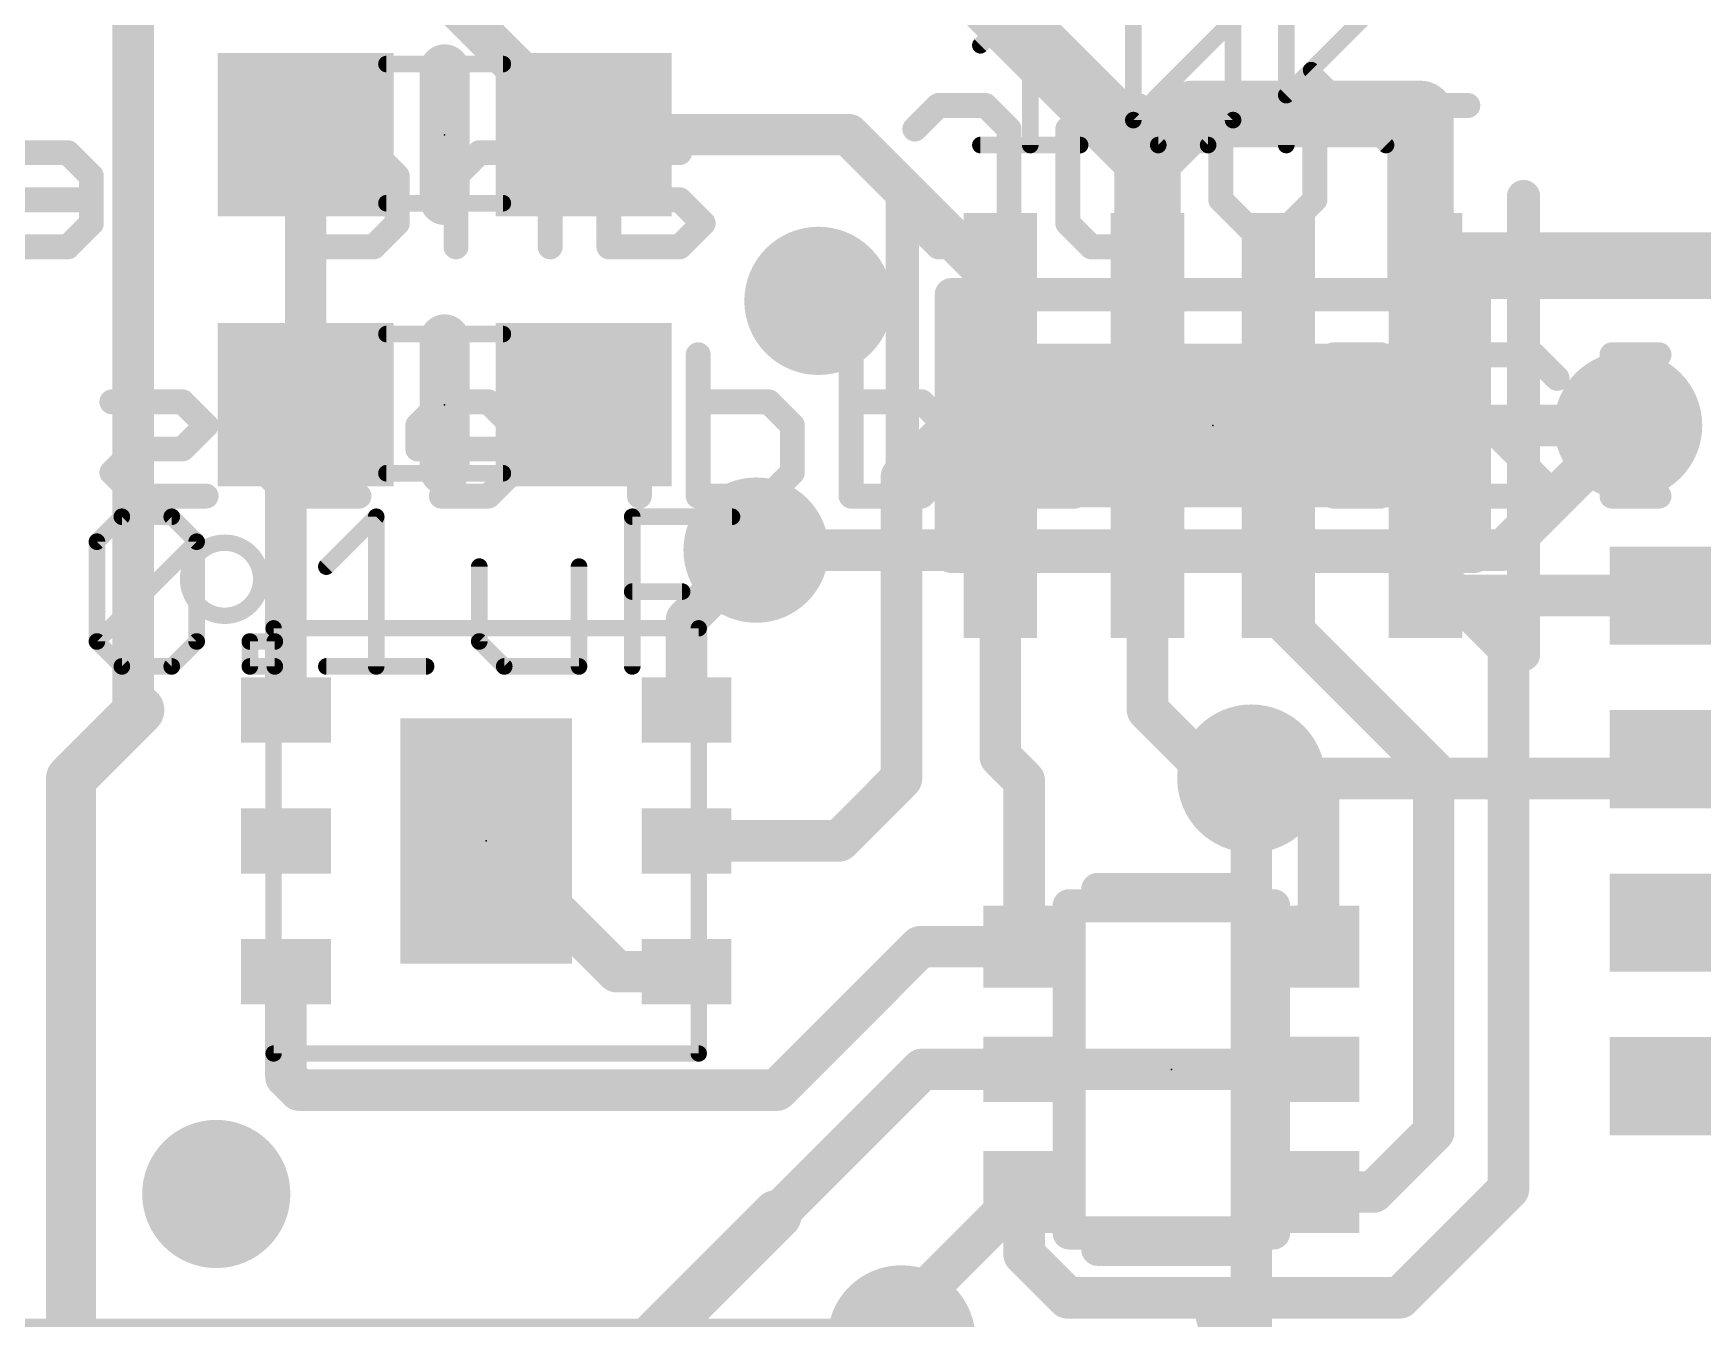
# Model space of a CAD drawing. Extents: x -2.3 to 25.5, y -0.1 to 17.9.
# Drawn here: x 9.93 to 20.14, y 5.97 to 13.83 of the extents above; entities that cross this region are included whole.
import ezdxf

# ---------------------------------------------------------------- set-up
doc = ezdxf.new("R2010")
doc.units = 0
for name, color, linetype in [('1', 12, 'CONTINUOUS'), ('16', 5, 'CONTINUOUS'), ('18', 110, 'CONTINUOUS'), ('21', 40, 'CONTINUOUS'), ('22', 6, 'CONTINUOUS'), ('23', 40, 'CONTINUOUS'), ('27', 4, 'CONTINUOUS'), ('51', 253, 'CONTINUOUS')]:
    doc.layers.add(name, color=color, linetype=linetype)

# ---------------------------------------------------------------- blocks, each defined once
blk = doc.blocks.new('RECT')
blk.add_solid([(-0.5, -0.5), (0.5, -0.5), (-0.5, 0.5), (0.5, 0.5)])
blk = doc.blocks.new('ROUNDV')
at = {"const_width": 0.5}
blk.add_lwpolyline([(0, -0.25, 1), (0, 0.25, 1), (0, -0.25)], format="xyb", dxfattribs=at)

msp = doc.modelspace()

# ---------------------------------------------------------------- linework, layer by layer
at = {"layer": '1'}
for points, const_width in [([(16.745, 13.062), (15.0496, 14.7574)], 0.4064), ([(12.28, 14.224), (13.296, 13.208)], 0.254), ([(10.541, 14.097), (10.541, 9.728)], 0.254), ([(16.745, 13.062), (17.018, 13.335)], 0.4064), ([(17.018, 13.335), (18.415, 13.335)], 0.4064), ([(18.415, 13.335), (18.415, 12.31)], 0.4064), ([(11.596, 13.208), (11.596, 11.557)], 0.254), ([(13.296, 13.208), (14.917, 13.208)], 0.254), ([(14.917, 13.208), (15.845, 12.28)], 0.254), ([(16.745, 12.28), (16.745, 13.062)], 0.4064), ([(18.445, 12.28), (18.572, 12.407)], 0.4064), ([(21.121, 12.407), (18.572, 12.407)], 0.4064), ([(18.415, 12.31), (18.445, 12.28)], 0.4064), ([(15.845, 11.714), (15.845, 12.28)], 0.3048), ([(17.545, 12.28), (17.545, 11.703)], 0.254), ([(16.129, 11.43), (15.845, 11.714)], 0.3048), ([(17.545, 11.703), (17.272, 11.43)], 0.3048), ([(15.4912, 11.3602), (15.845, 11.714)], 0.254), ([(11.475, 11.436), (11.596, 11.557)], 0.254), ([(11.475, 9.69), (11.475, 11.436)], 0.254), ([(17.272, 11.43), (16.129, 11.43)], 0.3048), ([(17.545, 10.941), (18.034, 11.43)], 0.254), ([(18.034, 11.43), (19.685, 11.43)], 0.254), ([(15.24, 11.117), (15.4832, 11.3602)], 0.254), ([(15.4832, 11.3602), (15.4912, 11.3602)], 0.254), ([(15.24, 9.271), (15.24, 11.117)], 0.254), ([(17.545, 10.58), (17.545, 10.941)], 0.254), ([(13.925, 10.242), (14.351, 10.668)], 0.254), ([(15.845, 9.405), (15.845, 10.58)], 0.254), ([(16.745, 10.58), (16.745, 9.691)], 0.254), ([(17.545, 10.58), (17.545, 10.268)], 0.254), ([(18.635, 10.39), (18.445, 10.58)], 0.254), ([(18.445, 10.58), (18.953, 10.072)], 0.254), ([(20.346, 10.39), (18.635, 10.39)], 0.254), ([(13.925, 9.69), (13.925, 10.242)], 0.254), ([(17.545, 10.268), (18.4958, 9.3172)], 0.254), ([(18.953, 10.072), (18.953, 6.761)], 0.254), ([(10.579, 9.69), (10.16, 9.271)], 0.3048), ([(10.541, 9.728), (10.579, 9.69)], 0.254), ([(17.165, 9.271), (16.745, 9.691)], 0.254), ([(15.991, 9.259), (15.845, 9.405)], 0.254), ([(10.16, 9.271), (10.16, 5.588)], 0.3048), ([(15.24, 9.271), (14.859, 8.89)], 0.254), ([(17.165, 9.271), (17.38, 9.271)], 0.254), ([(17.38, 9.271), (17.38, 9.132)], 0.254), ([(18.4958, 9.3172), (18.4958, 7.112)], 0.254), ([(15.991, 8.243), (15.991, 9.259)], 0.254), ([(17.791, 9.132), (17.38, 9.132)], 0.254), ([(17.791, 9.132), (17.791, 8.243)], 0.254), ([(13.5, 8.09), (12.7, 8.89)], 0.254), ([(13.925, 8.89), (14.859, 8.89)], 0.254), ([(14.478, 7.366), (15.355, 8.243)], 0.254), ([(15.355, 8.243), (15.991, 8.243)], 0.254), ([(11.475, 8.09), (11.475, 7.448)], 0.254), ([(13.925, 8.09), (13.5, 8.09)], 0.254), ([(11.475, 7.448), (11.557, 7.366)], 0.254), ([(14.478, 6.604), (15.367, 7.493)], 0.254), ([(15.367, 7.493), (15.991, 7.493)], 0.254), ([(15.991, 7.493), (17.791, 7.493)], 0.254), ([(11.557, 7.366), (14.478, 7.366)], 0.254), ([(18.4958, 7.112), (18.1268, 6.743)], 0.254), ([(15.991, 6.743), (15.24, 5.992)], 0.254), ([(15.991, 6.743), (15.9905, 6.7425)], 0.254), ([(15.9905, 6.3615), (15.9905, 6.7425)], 0.254), ([(17.791, 6.743), (18.1268, 6.743)], 0.254), ([(18.953, 6.761), (18.288, 6.096)], 0.254), ([(13.462, 5.588), (14.478, 6.604)], 0.3048), ([(16.256, 6.096), (15.9905, 6.3615)], 0.254), ([(18.288, 6.096), (16.256, 6.096)], 0.254), ([(15.24, 5.992), (15.24, 5.842)], 0.254), ([(15.24, 2.794), (15.24, 5.842)], 0.254)]:
    msp.add_lwpolyline(points, dxfattribs=dict(at, const_width=const_width))
for points, const_width in [([(17.018, 13.4366, 1), (17.018, 13.2334)], 0.2032), ([(17.0898, 13.2632, 1), (16.9462, 13.4068)], 0.2032), ([(18.5166, 13.335, 1), (18.3134, 13.335)], 0.2032), ([(18.415, 13.2334, 1), (18.415, 13.4366)], 0.2032), ([(11.6595, 13.208, 1), (11.5325, 13.208)], 0.127), ([(13.296, 13.2715, 1), (13.296, 13.1445)], 0.127), ([(13.2511, 13.1631, 1), (13.3409, 13.2529)], 0.127), ([(14.9619, 13.2529, 1), (14.8721, 13.1631)], 0.127), ([(14.917, 13.1445, 1), (14.917, 13.2715)], 0.127), ([(16.8466, 13.062, 1), (16.6434, 13.062)], 0.2032), ([(16.6732, 13.1338, 1), (16.8168, 12.9902)], 0.2032), ([(16.6732, 12.9902, 1), (16.8168, 13.1338)], 0.2032), ([(18.572, 12.5086, 1), (18.572, 12.3054)], 0.2032), ([(18.6438, 12.3352, 1), (18.5002, 12.4788)], 0.2032), ([(18.4868, 12.3818, 1), (18.3432, 12.2382)], 0.2032), ([(15.9212, 12.28, 1), (15.7688, 12.28)], 0.1524), ([(15.8001, 12.2351, 1), (15.8899, 12.3249)], 0.127), ([(16.6434, 12.28, 1), (16.8466, 12.28)], 0.2032), ([(17.6085, 12.28, 1), (17.4815, 12.28)], 0.127), ([(18.3134, 12.31, 1), (18.5166, 12.31)], 0.2032), ([(18.3732, 12.3518, 1), (18.5168, 12.2082)], 0.2032), ([(18.3732, 12.2082, 1), (18.5168, 12.3518)], 0.2032), ([(15.8989, 11.7679, 1), (15.7911, 11.6601)], 0.1524), ([(17.5989, 11.6491, 1), (17.4911, 11.7569)], 0.1524), ([(15.7688, 11.714, 1), (15.9212, 11.714)], 0.1524), ([(15.8899, 11.6691, 1), (15.8001, 11.7589)], 0.127), ([(17.4815, 11.703, 1), (17.6085, 11.703)], 0.127), ([(11.6409, 11.5121, 1), (11.5511, 11.6019)], 0.127), ([(11.5385, 11.436, 1), (11.4115, 11.436)], 0.127), ([(11.4301, 11.4809, 1), (11.5199, 11.3911)], 0.127), ([(11.5325, 11.557, 1), (11.6595, 11.557)], 0.127), ([(16.129, 11.5062, 1), (16.129, 11.3538)], 0.1524), ([(16.0751, 11.3761, 1), (16.1829, 11.4839)], 0.1524), ([(17.2181, 11.4839, 1), (17.3259, 11.3761)], 0.1524), ([(17.272, 11.3538, 1), (17.272, 11.5062)], 0.1524), ([(18.034, 11.4935, 1), (18.034, 11.3665)], 0.127), ([(18.0789, 11.3851, 1), (17.9891, 11.4749)], 0.127), ([(19.685, 11.3665, 1), (19.685, 11.4935)], 0.127), ([(15.4832, 11.4237, 1), (15.4832, 11.2967)], 0.127), ([(15.4463, 11.4051, 1), (15.5361, 11.3153)], 0.127), ([(15.5281, 11.3153, 1), (15.4383, 11.4051)], 0.127), ([(15.4912, 11.2967, 1), (15.4912, 11.4237)], 0.127), ([(15.3035, 11.117, 1), (15.1765, 11.117)], 0.127), ([(15.1951, 11.1619, 1), (15.2849, 11.0721)], 0.127), ([(17.6085, 10.941, 1), (17.4815, 10.941)], 0.127), ([(17.5001, 10.9859, 1), (17.5899, 10.8961)], 0.127), ([(14.3959, 10.6231, 1), (14.3061, 10.7129)], 0.127), ([(15.9085, 10.58, 1), (15.7815, 10.58)], 0.127), ([(16.8085, 10.58, 1), (16.6815, 10.58)], 0.127), ([(17.6085, 10.58, 1), (17.4815, 10.58)], 0.127), ([(17.4815, 10.58, 1), (17.6085, 10.58)], 0.127), ([(18.4899, 10.6249, 1), (18.4001, 10.5351)], 0.127), ([(18.4899, 10.6249, 1), (18.4001, 10.5351)], 0.127), ([(18.635, 10.4535, 1), (18.635, 10.3265)], 0.127), ([(18.5901, 10.3451, 1), (18.6799, 10.4349)], 0.127), ([(13.9885, 10.242, 1), (13.8615, 10.242)], 0.127), ([(13.8801, 10.2869, 1), (13.9699, 10.1971)], 0.127), ([(17.5899, 10.3129, 1), (17.5001, 10.2231)], 0.127), ([(17.4815, 10.268, 1), (17.6085, 10.268)], 0.127), ([(19.0165, 10.072, 1), (18.8895, 10.072)], 0.127), ([(18.9081, 10.0271, 1), (18.9979, 10.1169)], 0.127), ([(10.5859, 9.7729, 1), (10.4961, 9.6831)], 0.127), ([(10.6329, 9.6361, 1), (10.5251, 9.7439)], 0.1524), ([(16.7899, 9.7359, 1), (16.7001, 9.6461)], 0.127), ([(10.4775, 9.728, 1), (10.6045, 9.728)], 0.127), ([(10.5341, 9.6451, 1), (10.6239, 9.7349)], 0.127), ([(11.4115, 9.69, 1), (11.5385, 9.69)], 0.127), ([(13.8615, 9.69, 1), (13.9885, 9.69)], 0.127), ([(16.6815, 9.691, 1), (16.8085, 9.691)], 0.127), ([(15.8899, 9.4499, 1), (15.8001, 9.3601)], 0.127), ([(10.2362, 9.271, 1), (10.0838, 9.271)], 0.1524), ([(10.1061, 9.3249, 1), (10.2139, 9.2171)], 0.1524), ([(15.2849, 9.2261, 1), (15.1951, 9.3159)], 0.127), ([(15.7815, 9.405, 1), (15.9085, 9.405)], 0.127), ([(17.165, 9.3345, 1), (17.165, 9.2075)], 0.127), ([(17.4435, 9.271, 1), (17.3165, 9.271)], 0.127), ([(17.38, 9.2075, 1), (17.38, 9.3345)], 0.127), ([(18.5593, 9.3172, 1), (18.4323, 9.3172)], 0.127), ([(18.4509, 9.2723, 1), (18.5407, 9.3621)], 0.127), ([(15.1765, 9.271, 1), (15.3035, 9.271)], 0.127), ([(16.0545, 9.259, 1), (15.9275, 9.259)], 0.127), ([(15.9461, 9.2141, 1), (16.0359, 9.3039)], 0.127), ([(17.1201, 9.2261, 1), (17.2099, 9.3159)], 0.127), ([(17.38, 9.1955, 1), (17.38, 9.0685)], 0.127), ([(17.3165, 9.132, 1), (17.4435, 9.132)], 0.127), ([(17.8545, 9.132, 1), (17.7275, 9.132)], 0.127), ([(17.791, 9.0685, 1), (17.791, 9.1955)], 0.127), ([(12.7449, 8.9349, 1), (12.6551, 8.8451)], 0.127), ([(13.925, 8.9535, 1), (13.925, 8.8265)], 0.127), ([(14.8141, 8.9349, 1), (14.9039, 8.8451)], 0.127), ([(14.859, 8.8265, 1), (14.859, 8.9535)], 0.127), ([(15.355, 8.3065, 1), (15.355, 8.1795)], 0.127), ([(15.3999, 8.1981, 1), (15.3101, 8.2879)], 0.127), ([(15.9275, 8.243, 1), (16.0545, 8.243)], 0.127), ([(15.991, 8.1795, 1), (15.991, 8.3065)], 0.127), ([(17.7275, 8.243, 1), (17.8545, 8.243)], 0.127), ([(11.5385, 8.09, 1), (11.4115, 8.09)], 0.127), ([(13.5, 8.1535, 1), (13.5, 8.0265)], 0.127), ([(13.4551, 8.0451, 1), (13.5449, 8.1349)], 0.127), ([(13.925, 8.0265, 1), (13.925, 8.1535)], 0.127), ([(11.5199, 7.4929, 1), (11.4301, 7.4031)], 0.127), ([(15.367, 7.5565, 1), (15.367, 7.4295)], 0.127), ([(15.4119, 7.4481, 1), (15.3221, 7.5379)], 0.127), ([(15.991, 7.5565, 1), (15.991, 7.4295)], 0.127), ([(15.991, 7.4295, 1), (15.991, 7.5565)], 0.127), ([(17.791, 7.4295, 1), (17.791, 7.5565)], 0.127), ([(11.4115, 7.448, 1), (11.5385, 7.448)], 0.127), ([(11.557, 7.4295, 1), (11.557, 7.3025)], 0.127), ([(11.5121, 7.3211, 1), (11.6019, 7.4109)], 0.127), ([(14.4331, 7.4109, 1), (14.5229, 7.3211)], 0.127), ([(14.478, 7.3025, 1), (14.478, 7.4295)], 0.127), ([(18.4323, 7.112, 1), (18.5593, 7.112)], 0.127), ([(18.5407, 7.0671, 1), (18.4509, 7.1569)], 0.127), ([(16.054, 6.7425, 1), (15.927, 6.7425)], 0.127), ([(15.9456, 6.7874, 1), (16.0354, 6.6976)], 0.127), ([(16.0359, 6.6981, 1), (15.9461, 6.7879)], 0.127), ([(16.0359, 6.6981, 1), (15.9461, 6.7879)], 0.127), ([(17.791, 6.8065, 1), (17.791, 6.6795)], 0.127), ([(18.0819, 6.7879, 1), (18.1717, 6.6981)], 0.127), ([(18.1268, 6.6795, 1), (18.1268, 6.8065)], 0.127), ([(18.9979, 6.7161, 1), (18.9081, 6.8059)], 0.127), ([(14.5319, 6.5501, 1), (14.4241, 6.6579)], 0.1524), ([(18.8895, 6.761, 1), (19.0165, 6.761)], 0.127), ([(14.4331, 6.6489, 1), (14.5229, 6.5591)], 0.127), ([(16.0354, 6.4064, 1), (15.9456, 6.3166)], 0.127), ([(15.927, 6.3615, 1), (16.054, 6.3615)], 0.127), ([(16.256, 6.1595, 1), (16.256, 6.0325)], 0.127), ([(16.2111, 6.0511, 1), (16.3009, 6.1409)], 0.127), ([(18.2431, 6.1409, 1), (18.3329, 6.0511)], 0.127), ([(18.288, 6.0325, 1), (18.288, 6.1595)], 0.127), ([(15.3035, 5.992, 1), (15.1765, 5.992)], 0.127), ([(15.1951, 6.0369, 1), (15.2849, 5.9471)], 0.127), ([(15.3035, 5.842, 1), (15.1765, 5.842)], 0.127)]:
    msp.add_lwpolyline(points, format="xyb", dxfattribs=dict(at, const_width=const_width))
at = {"layer": '16', "const_width": 0.254}
for points in [[(18.923, 10.668), (19.685, 11.43)], [(14.351, 10.668), (18.923, 10.668)], [(21.844, 9.271), (17.38, 9.271)], [(17.38, 9.271), (17.38, 5.569)], [(15.24, 5.842), (7.62, 5.842)]]:
    msp.add_lwpolyline(points, dxfattribs=at)
at = {"layer": '16', "const_width": 0.127}
for points in [[(19.7299, 11.3851, 1), (19.6401, 11.4749)], [(14.351, 10.7315, 1), (14.351, 10.6045)], [(18.8781, 10.7129, 1), (18.9679, 10.6231)], [(18.923, 10.6045, 1), (18.923, 10.7315)], [(17.38, 9.3345, 1), (17.38, 9.2075)], [(17.4435, 9.271, 1), (17.3165, 9.271)], [(15.24, 5.7785, 1), (15.24, 5.9055)]]:
    msp.add_lwpolyline(points, format="xyb", dxfattribs=at)
at = {"layer": '21'}
for points, const_width in [([(12.446, 13.608), (12.446, 12.808)], 0.3048), ([(15.245, 10.03), (15.245, 12.83)], 0.2032), ([(19.045, 12.83), (19.045, 10.03)], 0.2032), ([(12.446, 11.957), (12.446, 11.157)], 0.3048), ([(11.4, 10.19), (14, 10.19)], 0.1), ([(11.4, 7.59), (11.4, 10.19)], 0.1), ([(14, 10.19), (14, 7.59)], 0.1), ([(16.441, 8.593), (17.341, 8.593)], 0.2032), ([(14, 7.59), (11.4, 7.59)], 0.1), ([(16.441, 6.393), (17.341, 6.393)], 0.2032)]:
    msp.add_lwpolyline(points, dxfattribs=dict(at, const_width=const_width))
for points, const_width in [([(12.5222, 13.608, 1), (12.3698, 13.608)], 0.1524), ([(12.3698, 12.808, 1), (12.5222, 12.808)], 0.1524), ([(15.2958, 12.83, 1), (15.1942, 12.83)], 0.1016), ([(19.0958, 12.83, 1), (18.9942, 12.83)], 0.1016), ([(12.5222, 11.957, 1), (12.3698, 11.957)], 0.1524), ([(12.3698, 11.157, 1), (12.5222, 11.157)], 0.1524), ([(11.1, 10.2664, 1), (11.1, 10.7136, 1), (11.1, 10.2664)], 0.1), ([(11.4, 10.215, 1), (11.4, 10.165)], 0.05), ([(11.425, 10.19, 1), (11.375, 10.19)], 0.05), ([(14.025, 10.19, 1), (13.975, 10.19)], 0.05), ([(14, 10.165, 1), (14, 10.215)], 0.05), ([(15.1942, 10.03, 1), (15.2958, 10.03)], 0.1016), ([(18.9942, 10.03, 1), (19.0958, 10.03)], 0.1016), ([(16.441, 8.6438, 1), (16.441, 8.5422)], 0.1016), ([(17.341, 8.5422, 1), (17.341, 8.6438)], 0.1016), ([(11.4, 7.615, 1), (11.4, 7.565)], 0.05), ([(11.375, 7.59, 1), (11.425, 7.59)], 0.05), ([(13.975, 7.59, 1), (14.025, 7.59)], 0.05), ([(14, 7.565, 1), (14, 7.615)], 0.05), ([(16.441, 6.4438, 1), (16.441, 6.3422)], 0.1016), ([(17.341, 6.3422, 1), (17.341, 6.4438)], 0.1016), ([(17.241, 5.893, 1), (17.241, 6.093, 1), (17.241, 5.893)], 0.2032)]:
    msp.add_lwpolyline(points, format="xyb", dxfattribs=dict(at, const_width=const_width))
at = {"layer": '22', "const_width": 0.1524}
for points in [[(11.5798, 13.3865), (11.5798, 12.5222)], [(15.3219, 13.2425), (15.466, 13.3865)], [(15.466, 13.3865), (15.7541, 13.3865)], [(15.7541, 13.3865), (15.8981, 13.2425)], [(16.2574, 13.2425), (16.4015, 13.3865)], [(16.4015, 13.3865), (16.6896, 13.3865)], [(16.6896, 13.3865), (16.8336, 13.2425)], [(17.1929, 12.8103), (17.1929, 13.3865)], [(17.7692, 13.3865), (17.7692, 12.8103)], [(18.7047, 13.3865), (18.1285, 13.3865)], [(18.4166, 12.5222), (18.4166, 13.3865)], [(15.8981, 13.2425), (15.8981, 12.6663)], [(16.2574, 12.6663), (16.2574, 13.2425)], [(16.8336, 13.2425), (16.8336, 12.6663)], [(10.141, 13.0984), (9.8528, 13.0984)], [(10.285, 12.9544), (10.141, 13.0984)], [(12.012, 13.0984), (11.5798, 13.0984)], [(12.156, 12.9544), (12.012, 13.0984)], [(12.6594, 13.0984), (12.5153, 12.9544)], [(13.0916, 13.0984), (12.6594, 13.0984)], [(13.0916, 12.5222), (13.0916, 13.0984)], [(13.5949, 13.0984), (13.4509, 12.9544)], [(13.883, 13.0984), (13.5949, 13.0984)], [(10.285, 12.6663), (10.285, 12.9544)], [(12.156, 12.6663), (12.156, 12.9544)], [(12.5153, 12.9544), (12.5153, 12.5222)], [(13.4509, 12.9544), (13.4509, 12.5222)], [(9.7088, 12.8103), (10.285, 12.8103)], [(13.883, 12.8103), (13.4509, 12.8103)], [(14.0271, 12.6663), (13.883, 12.8103)], [(17.481, 12.5222), (17.1929, 12.8103)], [(17.7692, 12.8103), (17.481, 12.5222)], [(10.141, 12.5222), (10.285, 12.6663)], [(12.012, 12.5222), (12.156, 12.6663)], [(13.883, 12.5222), (14.0271, 12.6663)], [(15.466, 12.5222), (15.3219, 12.6663)], [(15.8981, 12.6663), (15.7541, 12.5222)], [(16.4015, 12.5222), (16.2574, 12.6663)], [(16.8336, 12.6663), (16.6896, 12.5222)], [(9.8528, 12.5222), (10.141, 12.5222)], [(11.5798, 12.5222), (12.012, 12.5222)], [(13.4509, 12.5222), (13.883, 12.5222)], [(15.7541, 12.5222), (15.466, 12.5222)], [(16.6896, 12.5222), (16.4015, 12.5222)], [(13.9966, 11.8625), (13.9966, 10.9982)], [(14.9321, 11.8625), (14.9321, 10.9982)], [(17.7387, 11.7185), (17.8827, 11.8625)], [(17.8827, 11.8625), (18.1708, 11.8625)], [(18.1708, 11.8625), (18.3149, 11.7185)], [(18.6742, 11.7185), (18.8182, 11.8625)], [(18.8182, 11.8625), (19.1063, 11.8625)], [(19.1063, 11.8625), (19.2504, 11.7185)], [(19.8741, 11.8625), (19.586, 11.8625)], [(19.73, 10.9982), (19.73, 11.8625)], [(18.3149, 11.7185), (18.3149, 11.1423)], [(18.6742, 11.5744), (18.6742, 11.7185)], [(10.8426, 11.5744), (10.4104, 11.5744)], [(10.9867, 11.4304), (10.8426, 11.5744)], [(11.7781, 11.5744), (11.3459, 11.5744)], [(11.9222, 11.4304), (11.7781, 11.5744)], [(12.4255, 11.5744), (12.2815, 11.4304)], [(12.7136, 11.5744), (12.4255, 11.5744)], [(12.8577, 11.4304), (12.7136, 11.5744)], [(13.3492, 11.5744), (13.2051, 11.5744)], [(13.6373, 11.2863), (13.3492, 11.5744)], [(13.6373, 10.9982), (13.6373, 11.5744)], [(14.4287, 11.5744), (13.9966, 11.5744)], [(14.5728, 11.4304), (14.4287, 11.5744)], [(15.3643, 11.5744), (14.9321, 11.5744)], [(15.5083, 11.4304), (15.3643, 11.5744)], [(16.0117, 11.5744), (15.8676, 11.4304)], [(16.2998, 11.5744), (16.0117, 11.5744)], [(19.2504, 10.9982), (18.6742, 11.5744)], [(10.8426, 11.2863), (10.9867, 11.4304)], [(11.7781, 11.2863), (11.9222, 11.4304)], [(12.2815, 11.4304), (12.2815, 11.2863)], [(12.8577, 11.1423), (12.8577, 11.4304)], [(14.5728, 11.1423), (14.5728, 11.4304)], [(15.5083, 11.1423), (15.5083, 11.4304)], [(15.8676, 11.4304), (15.8676, 10.9982)], [(10.4104, 11.1423), (10.5545, 11.2863)], [(10.5545, 11.2863), (10.8426, 11.2863)], [(11.3459, 11.1423), (11.49, 11.2863)], [(11.49, 11.2863), (11.7781, 11.2863)], [(12.2815, 11.2863), (12.8577, 11.2863)], [(16.2998, 11.2863), (15.8676, 11.2863)], [(16.4438, 11.1423), (16.2998, 11.2863)], [(10.5545, 10.9982), (10.4104, 11.1423)], [(11.49, 10.9982), (11.3459, 11.1423)], [(12.7136, 10.9982), (12.8577, 11.1423)], [(14.4287, 10.9982), (14.5728, 11.1423)], [(15.3643, 10.9982), (15.5083, 11.1423)], [(16.2998, 10.9982), (16.4438, 11.1423)], [(17.8827, 10.9982), (17.7387, 11.1423)], [(18.3149, 11.1423), (18.1708, 10.9982)], [(10.9867, 10.9982), (10.5545, 10.9982)], [(11.9222, 10.9982), (11.49, 10.9982)], [(12.4255, 10.9982), (12.7136, 10.9982)], [(13.9966, 10.9982), (14.4287, 10.9982)], [(14.9321, 10.9982), (15.3643, 10.9982)], [(15.8676, 10.9982), (16.2998, 10.9982)], [(18.1708, 10.9982), (17.8827, 10.9982)], [(18.6742, 10.9982), (19.2504, 10.9982)], [(19.8741, 10.9982), (19.586, 10.9982)]]:
    msp.add_lwpolyline(points, dxfattribs=at)
at = {"layer": '22', "const_width": 0.0762}
for points in [[(11.6179, 13.3865, 1), (11.5417, 13.3865)], [(15.466, 13.4246, 1), (15.466, 13.3484)], [(15.4929, 13.3596, 1), (15.439, 13.4135)], [(15.781, 13.4135, 1), (15.7271, 13.3596)], [(15.7541, 13.3484, 1), (15.7541, 13.4246)], [(16.4015, 13.4246, 1), (16.4015, 13.3484)], [(16.4284, 13.3596, 1), (16.3745, 13.4135)], [(16.7165, 13.4135, 1), (16.6626, 13.3596)], [(16.6896, 13.3484, 1), (16.6896, 13.4246)], [(17.231, 13.3865, 1), (17.1548, 13.3865)], [(17.8073, 13.3865, 1), (17.7311, 13.3865)], [(18.1285, 13.4246, 1), (18.1285, 13.3484)], [(18.4547, 13.3865, 1), (18.3785, 13.3865)], [(18.7047, 13.3484, 1), (18.7047, 13.4246)], [(15.295, 13.2694, 1), (15.3488, 13.2155)], [(15.9362, 13.2425, 1), (15.86, 13.2425)], [(15.8712, 13.2155, 1), (15.9251, 13.2694)], [(16.2955, 13.2425, 1), (16.2193, 13.2425)], [(16.2305, 13.2694, 1), (16.2844, 13.2155)], [(16.8717, 13.2425, 1), (16.7955, 13.2425)], [(16.8067, 13.2155, 1), (16.8606, 13.2694)], [(10.1679, 13.1254, 1), (10.114, 13.0715)], [(10.141, 13.0603, 1), (10.141, 13.1365)], [(11.5798, 13.1365, 1), (11.5798, 13.0603)], [(12.0389, 13.1254, 1), (11.985, 13.0715)], [(12.012, 13.0603, 1), (12.012, 13.1365)], [(12.6594, 13.1365, 1), (12.6594, 13.0603)], [(12.6863, 13.0715, 1), (12.6325, 13.1254)], [(13.1297, 13.0984, 1), (13.0535, 13.0984)], [(13.0916, 13.0603, 1), (13.0916, 13.1365)], [(13.5949, 13.1365, 1), (13.5949, 13.0603)], [(13.6219, 13.0715, 1), (13.568, 13.1254)], [(13.883, 13.0603, 1), (13.883, 13.1365)], [(10.3231, 12.9544, 1), (10.2469, 12.9544)], [(10.2581, 12.9274, 1), (10.3119, 12.9813)], [(12.1941, 12.9544, 1), (12.1179, 12.9544)], [(12.1291, 12.9274, 1), (12.183, 12.9813)], [(12.5534, 12.9544, 1), (12.4772, 12.9544)], [(12.4884, 12.9813, 1), (12.5423, 12.9274)], [(13.4239, 12.9813, 1), (13.4778, 12.9274)], [(13.489, 12.9544, 1), (13.4128, 12.9544)], [(10.285, 12.7722, 1), (10.285, 12.8484)], [(13.4509, 12.8484, 1), (13.4509, 12.7722)], [(13.91, 12.8373, 1), (13.8561, 12.7834)], [(13.883, 12.7722, 1), (13.883, 12.8484)], [(17.2199, 12.8373, 1), (17.166, 12.7834)], [(17.7961, 12.7834, 1), (17.7422, 12.8373)], [(17.1548, 12.8103, 1), (17.231, 12.8103)], [(17.7311, 12.8103, 1), (17.8073, 12.8103)], [(10.2469, 12.6663, 1), (10.3231, 12.6663)], [(10.3119, 12.6393, 1), (10.2581, 12.6932)], [(12.1179, 12.6663, 1), (12.1941, 12.6663)], [(12.183, 12.6393, 1), (12.1291, 12.6932)], [(14.054, 12.6393, 1), (14.0001, 12.6932)], [(14.0001, 12.6393, 1), (14.054, 12.6932)], [(15.3488, 12.6932, 1), (15.295, 12.6393)], [(15.86, 12.6663, 1), (15.9362, 12.6663)], [(15.9251, 12.6393, 1), (15.8712, 12.6932)], [(16.2844, 12.6932, 1), (16.2305, 12.6393)], [(16.2193, 12.6663, 1), (16.2955, 12.6663)], [(16.7955, 12.6663, 1), (16.8717, 12.6663)], [(16.8606, 12.6393, 1), (16.8067, 12.6932)], [(10.114, 12.5491, 1), (10.1679, 12.4953)], [(10.141, 12.4841, 1), (10.141, 12.5603)], [(11.5798, 12.5603, 1), (11.5798, 12.4841)], [(11.5417, 12.5222, 1), (11.6179, 12.5222)], [(11.985, 12.5491, 1), (12.0389, 12.4953)], [(12.012, 12.4841, 1), (12.012, 12.5603)], [(12.4772, 12.5222, 1), (12.5534, 12.5222)], [(13.0535, 12.5222, 1), (13.1297, 12.5222)], [(13.4509, 12.5603, 1), (13.4509, 12.4841)], [(13.4128, 12.5222, 1), (13.489, 12.5222)], [(13.8561, 12.5491, 1), (13.91, 12.4953)], [(13.883, 12.4841, 1), (13.883, 12.5603)], [(15.466, 12.5603, 1), (15.466, 12.4841)], [(15.439, 12.4953, 1), (15.4929, 12.5491)], [(15.7271, 12.5491, 1), (15.781, 12.4953)], [(15.7541, 12.4841, 1), (15.7541, 12.5603)], [(16.4015, 12.5603, 1), (16.4015, 12.4841)], [(16.3745, 12.4953, 1), (16.4284, 12.5491)], [(16.6626, 12.5491, 1), (16.7165, 12.4953)], [(16.6896, 12.4841, 1), (16.6896, 12.5603)], [(17.4541, 12.5491, 1), (17.508, 12.4953)], [(17.4541, 12.4953, 1), (17.508, 12.5491)], [(18.3785, 12.5222, 1), (18.4547, 12.5222)], [(14.0347, 11.8625, 1), (13.9585, 11.8625)], [(14.9702, 11.8625, 1), (14.894, 11.8625)], [(17.8827, 11.9006, 1), (17.8827, 11.8244)], [(17.9097, 11.8356, 1), (17.8558, 11.8895)], [(18.1978, 11.8895, 1), (18.1439, 11.8356)], [(18.1708, 11.8244, 1), (18.1708, 11.9006)], [(18.8182, 11.9006, 1), (18.8182, 11.8244)], [(18.8452, 11.8356, 1), (18.7913, 11.8895)], [(19.1333, 11.8895, 1), (19.0794, 11.8356)], [(19.1063, 11.8244, 1), (19.1063, 11.9006)], [(19.586, 11.9006, 1), (19.586, 11.8244)], [(19.7681, 11.8625, 1), (19.6919, 11.8625)], [(19.8741, 11.8244, 1), (19.8741, 11.9006)], [(17.7117, 11.7454, 1), (17.7656, 11.6915)], [(18.353, 11.7185, 1), (18.2768, 11.7185)], [(18.2879, 11.6915, 1), (18.3418, 11.7454)], [(18.6472, 11.7454, 1), (18.7011, 11.6915)], [(18.7123, 11.7185, 1), (18.6361, 11.7185)], [(19.2235, 11.6915, 1), (19.2773, 11.7454)], [(10.4104, 11.6125, 1), (10.4104, 11.5363)], [(10.8695, 11.6014, 1), (10.8157, 11.5475)], [(10.8426, 11.5363, 1), (10.8426, 11.6125)], [(11.3459, 11.6125, 1), (11.3459, 11.5363)], [(11.8051, 11.6014, 1), (11.7512, 11.5475)], [(11.7781, 11.5363, 1), (11.7781, 11.6125)], [(12.4255, 11.6125, 1), (12.4255, 11.5363)], [(12.4525, 11.5475, 1), (12.3986, 11.6014)], [(12.7406, 11.6014, 1), (12.6867, 11.5475)], [(12.7136, 11.5363, 1), (12.7136, 11.6125)], [(13.2051, 11.6125, 1), (13.2051, 11.5363)], [(13.3761, 11.6014, 1), (13.3222, 11.5475)], [(13.3492, 11.5363, 1), (13.3492, 11.6125)], [(13.6754, 11.5744, 1), (13.5992, 11.5744)], [(13.9966, 11.6125, 1), (13.9966, 11.5363)], [(14.4557, 11.6014, 1), (14.4018, 11.5475)], [(14.4287, 11.5363, 1), (14.4287, 11.6125)], [(14.9321, 11.6125, 1), (14.9321, 11.5363)], [(15.3912, 11.6014, 1), (15.3373, 11.5475)], [(15.3643, 11.5363, 1), (15.3643, 11.6125)], [(16.0117, 11.6125, 1), (16.0117, 11.5363)], [(16.0386, 11.5475, 1), (15.9847, 11.6014)], [(16.2998, 11.5363, 1), (16.2998, 11.6125)], [(18.7011, 11.6014, 1), (18.6472, 11.5475)], [(18.6361, 11.5744, 1), (18.7123, 11.5744)], [(11.0136, 11.4034, 1), (10.9597, 11.4573)], [(10.9597, 11.4034, 1), (11.0136, 11.4573)], [(11.9491, 11.4034, 1), (11.8952, 11.4573)], [(11.8952, 11.4034, 1), (11.9491, 11.4573)], [(12.2545, 11.4573, 1), (12.3084, 11.4034)], [(12.3196, 11.4304, 1), (12.2434, 11.4304)], [(12.8958, 11.4304, 1), (12.8196, 11.4304)], [(12.8307, 11.4034, 1), (12.8846, 11.4573)], [(14.6109, 11.4304, 1), (14.5347, 11.4304)], [(14.5459, 11.4034, 1), (14.5997, 11.4573)], [(15.5464, 11.4304, 1), (15.4702, 11.4304)], [(15.4814, 11.4034, 1), (15.5353, 11.4573)], [(15.9057, 11.4304, 1), (15.8295, 11.4304)], [(15.8407, 11.4573, 1), (15.8946, 11.4034)], [(10.5545, 11.3244, 1), (10.5545, 11.2482)], [(10.5814, 11.2594, 1), (10.5275, 11.3133)], [(10.8157, 11.3133, 1), (10.8695, 11.2594)], [(10.8426, 11.2482, 1), (10.8426, 11.3244)], [(11.49, 11.3244, 1), (11.49, 11.2482)], [(11.5169, 11.2594, 1), (11.4631, 11.3133)], [(11.7512, 11.3133, 1), (11.8051, 11.2594)], [(11.7781, 11.2482, 1), (11.7781, 11.3244)], [(12.2815, 11.3244, 1), (12.2815, 11.2482)], [(12.8577, 11.2482, 1), (12.8577, 11.3244)], [(13.6103, 11.2594, 1), (13.6642, 11.3133)], [(15.8676, 11.3244, 1), (15.8676, 11.2482)], [(16.3267, 11.3133, 1), (16.2728, 11.2594)], [(16.2998, 11.2482, 1), (16.2998, 11.3244)], [(12.2434, 11.2863, 1), (12.3196, 11.2863)], [(10.4374, 11.1692, 1), (10.3835, 11.1153)], [(10.3835, 11.1692, 1), (10.4374, 11.1153)], [(11.3729, 11.1692, 1), (11.319, 11.1153)], [(11.319, 11.1692, 1), (11.3729, 11.1153)], [(12.8196, 11.1423, 1), (12.8958, 11.1423)], [(12.8846, 11.1153, 1), (12.8307, 11.1692)], [(14.5347, 11.1423, 1), (14.6109, 11.1423)], [(14.5997, 11.1153, 1), (14.5459, 11.1692)], [(15.4702, 11.1423, 1), (15.5464, 11.1423)], [(15.5353, 11.1153, 1), (15.4814, 11.1692)], [(16.4708, 11.1153, 1), (16.4169, 11.1692)], [(16.4169, 11.1153, 1), (16.4708, 11.1692)], [(17.7656, 11.1692, 1), (17.7117, 11.1153)], [(18.2768, 11.1423, 1), (18.353, 11.1423)], [(18.3418, 11.1153, 1), (18.2879, 11.1692)], [(10.5545, 11.0363, 1), (10.5545, 10.9601)], [(10.5275, 10.9713, 1), (10.5814, 11.0251)], [(10.9867, 10.9601, 1), (10.9867, 11.0363)], [(11.49, 11.0363, 1), (11.49, 10.9601)], [(11.4631, 10.9713, 1), (11.5169, 11.0251)], [(11.9222, 10.9601, 1), (11.9222, 11.0363)], [(12.4255, 11.0363, 1), (12.4255, 10.9601)], [(12.6867, 11.0251, 1), (12.7406, 10.9713)], [(12.7136, 10.9601, 1), (12.7136, 11.0363)], [(13.5992, 10.9982, 1), (13.6754, 10.9982)], [(13.9966, 11.0363, 1), (13.9966, 10.9601)], [(13.9585, 10.9982, 1), (14.0347, 10.9982)], [(14.4018, 11.0251, 1), (14.4557, 10.9713)], [(14.4287, 10.9601, 1), (14.4287, 11.0363)], [(14.9321, 11.0363, 1), (14.9321, 10.9601)], [(14.894, 10.9982, 1), (14.9702, 10.9982)], [(15.3373, 11.0251, 1), (15.3912, 10.9713)], [(15.3643, 10.9601, 1), (15.3643, 11.0363)], [(15.8676, 11.0363, 1), (15.8676, 10.9601)], [(15.8295, 10.9982, 1), (15.9057, 10.9982)], [(16.2728, 11.0251, 1), (16.3267, 10.9713)], [(16.2998, 10.9601, 1), (16.2998, 11.0363)], [(17.8827, 11.0363, 1), (17.8827, 10.9601)], [(17.8558, 10.9713, 1), (17.9097, 11.0251)], [(18.1439, 11.0251, 1), (18.1978, 10.9713)], [(18.1708, 10.9601, 1), (18.1708, 11.0363)], [(18.6742, 11.0363, 1), (18.6742, 10.9601)], [(19.2235, 10.9713, 1), (19.2773, 11.0251)], [(19.2504, 10.9601, 1), (19.2504, 11.0363)], [(19.586, 11.0363, 1), (19.586, 10.9601)], [(19.6919, 10.9982, 1), (19.7681, 10.9982)], [(19.8741, 10.9601, 1), (19.8741, 11.0363)]]:
    msp.add_lwpolyline(points, format="xyb", dxfattribs=at)
at = {"layer": '23'}
for p in [(12.446, 13.208), (12.446, 11.557), (17.145, 11.43), (12.7, 8.89), (16.891, 7.493)]:
    msp.add_point(p, dxfattribs=at)
at = {"layer": '27', "const_width": 0.1016}
for points in [[(15.7228, 13.7549), (16.0279, 14.06)], [(16.0279, 14.06), (16.0279, 13.1448)], [(17.5938, 14.06), (17.5938, 13.1448)], [(17.5938, 13.4499), (18.204, 14.06)], [(16.6583, 13.2973), (16.6583, 13.9075)], [(16.6583, 13.2973), (17.2684, 13.9075)], [(17.2684, 13.9075), (17.2684, 13.2973)], [(17.7464, 13.6024), (18.204, 13.1448)], [(16.8108, 13.1448), (16.6583, 13.2973)], [(17.2684, 13.2973), (17.1159, 13.1448)], [(15.7228, 13.1448), (16.3329, 13.1448)], [(17.1159, 13.1448), (16.8108, 13.1448)], [(10.319, 10.7195), (10.4715, 10.872)], [(10.4715, 10.872), (10.7766, 10.872)], [(10.7766, 10.872), (10.9291, 10.7195)], [(11.7222, 10.5669), (12.0273, 10.872)], [(12.0273, 10.872), (12.0273, 9.9568)], [(13.5933, 9.9568), (13.5933, 10.872)], [(13.5933, 10.872), (14.2034, 10.872)], [(10.319, 10.1093), (10.319, 10.7195)], [(10.319, 10.1093), (10.9291, 10.7195)], [(10.9291, 10.7195), (10.9291, 10.1093)], [(12.6578, 10.5669), (12.6578, 10.1093)], [(13.2679, 9.9568), (13.2679, 10.5669)], [(13.5933, 10.4144), (13.8983, 10.4144)], [(10.4715, 9.9568), (10.319, 10.1093)], [(10.9291, 10.1093), (10.7766, 9.9568)], [(11.2545, 9.9568), (11.2545, 10.1093)], [(11.2545, 10.1093), (11.407, 10.1093)], [(11.407, 10.1093), (11.407, 9.9568)], [(12.6578, 10.1093), (12.8103, 9.9568)], [(10.7766, 9.9568), (10.4715, 9.9568)], [(11.407, 9.9568), (11.2545, 9.9568)], [(11.7222, 9.9568), (12.3324, 9.9568)], [(12.8103, 9.9568), (13.2679, 9.9568)]]:
    msp.add_lwpolyline(points, dxfattribs=at)
at = {"layer": '27', "const_width": 0.0508}
for points in [[(15.7048, 13.7729, 1), (15.7408, 13.737)], [(17.7643, 13.6204, 1), (17.7284, 13.5844)], [(17.5759, 13.4678, 1), (17.6118, 13.4319)], [(16.6329, 13.2973, 1), (16.6837, 13.2973)], [(16.6763, 13.3153, 1), (16.6404, 13.2794)], [(16.6404, 13.3153, 1), (16.6763, 13.2794)], [(17.243, 13.2973, 1), (17.2938, 13.2973)], [(17.2864, 13.2794, 1), (17.2505, 13.3153)], [(15.7228, 13.1702, 1), (15.7228, 13.1194)], [(16.3329, 13.1194, 1), (16.3329, 13.1702)], [(16.8108, 13.1702, 1), (16.8108, 13.1194)], [(16.7929, 13.1268, 1), (16.8288, 13.1628)], [(17.0979, 13.1628, 1), (17.1339, 13.1268)], [(17.1159, 13.1194, 1), (17.1159, 13.1702)], [(18.186, 13.1268, 1), (18.2219, 13.1628)], [(16.0025, 13.1448, 1), (16.0533, 13.1448)], [(17.5684, 13.1448, 1), (17.6192, 13.1448)], [(10.4715, 10.8974, 1), (10.4715, 10.8466)], [(10.4895, 10.854, 1), (10.4535, 10.8899)], [(10.7945, 10.8899, 1), (10.7586, 10.854)], [(10.7766, 10.8466, 1), (10.7766, 10.8974)], [(12.0527, 10.872, 1), (12.0019, 10.872)], [(12.0453, 10.854, 1), (12.0093, 10.8899)], [(13.6187, 10.872, 1), (13.5679, 10.872)], [(13.5933, 10.8974, 1), (13.5933, 10.8466)], [(14.2034, 10.8466, 1), (14.2034, 10.8974)], [(10.3444, 10.7195, 1), (10.2936, 10.7195)], [(10.301, 10.7374, 1), (10.3369, 10.7015)], [(10.9545, 10.7195, 1), (10.9037, 10.7195)], [(10.947, 10.7015, 1), (10.9111, 10.7374)], [(10.9111, 10.7015, 1), (10.947, 10.7374)], [(11.7043, 10.5849, 1), (11.7402, 10.549)], [(12.6832, 10.5669, 1), (12.6324, 10.5669)], [(13.2933, 10.5669, 1), (13.2425, 10.5669)], [(13.5933, 10.4398, 1), (13.5933, 10.389)], [(13.8983, 10.389, 1), (13.8983, 10.4398)], [(10.3369, 10.1273, 1), (10.301, 10.0914)], [(10.301, 10.1273, 1), (10.3369, 10.0914)], [(10.2936, 10.1093, 1), (10.3444, 10.1093)], [(10.9037, 10.1093, 1), (10.9545, 10.1093)], [(10.947, 10.0914, 1), (10.9111, 10.1273)], [(11.2799, 10.1093, 1), (11.2291, 10.1093)], [(11.2545, 10.1347, 1), (11.2545, 10.0839)], [(11.4324, 10.1093, 1), (11.3816, 10.1093)], [(11.407, 10.0839, 1), (11.407, 10.1347)], [(12.6757, 10.1273, 1), (12.6398, 10.0914)], [(12.6324, 10.1093, 1), (12.6832, 10.1093)], [(10.4715, 9.9822, 1), (10.4715, 9.9314)], [(10.7766, 9.9314, 1), (10.7766, 9.9822)], [(11.2545, 9.9822, 1), (11.2545, 9.9314)], [(11.407, 9.9314, 1), (11.407, 9.9822)], [(11.7222, 9.9822, 1), (11.7222, 9.9314)], [(12.3324, 9.9314, 1), (12.3324, 9.9822)], [(12.8103, 9.9822, 1), (12.8103, 9.9314)], [(13.2679, 9.9314, 1), (13.2679, 9.9822)], [(10.4535, 9.9388, 1), (10.4895, 9.9748)], [(10.7586, 9.9748, 1), (10.7945, 9.9388)], [(11.2291, 9.9568, 1), (11.2799, 9.9568)], [(11.3816, 9.9568, 1), (11.4324, 9.9568)], [(12.0019, 9.9568, 1), (12.0527, 9.9568)], [(12.7923, 9.9388, 1), (12.8282, 9.9748)], [(13.2425, 9.9568, 1), (13.2933, 9.9568)], [(13.5679, 9.9568, 1), (13.6187, 9.9568)]]:
    msp.add_lwpolyline(points, format="xyb", dxfattribs=at)
at = {"layer": '51'}
for points, const_width in [([(12.09, 13.64), (12.802, 13.64)], 0.1016), ([(12.09, 12.789), (12.802, 12.789)], 0.1016), ([(15.545, 10.63), (15.545, 12.23)], 0.2032), ([(15.545, 12.23), (18.745, 12.23)], 0.2032), ([(18.745, 12.23), (18.745, 10.63)], 0.2032), ([(12.09, 11.989), (12.802, 11.989)], 0.1016), ([(12.09, 11.138), (12.802, 11.138)], 0.1016), ([(18.745, 10.63), (15.545, 10.63)], 0.2032), ([(16.266, 8.493), (17.516, 8.493)], 0.2032), ([(16.266, 6.493), (16.266, 8.493)], 0.2032), ([(17.516, 8.493), (17.516, 6.493)], 0.2032), ([(17.516, 6.493), (16.266, 6.493)], 0.2032)]:
    msp.add_lwpolyline(points, dxfattribs=dict(at, const_width=const_width))
for points, const_width in [([(12.09, 13.6654, 1), (12.09, 13.6146)], 0.0508), ([(12.802, 13.6146, 1), (12.802, 13.6654)], 0.0508), ([(12.09, 12.8144, 1), (12.09, 12.7636)], 0.0508), ([(12.802, 12.7636, 1), (12.802, 12.8144)], 0.0508), ([(15.5958, 12.23, 1), (15.4942, 12.23)], 0.1016), ([(15.545, 12.2808, 1), (15.545, 12.1792)], 0.1016), ([(18.7958, 12.23, 1), (18.6942, 12.23)], 0.1016), ([(18.745, 12.1792, 1), (18.745, 12.2808)], 0.1016), ([(12.09, 12.0144, 1), (12.09, 11.9636)], 0.0508), ([(12.802, 11.9636, 1), (12.802, 12.0144)], 0.0508), ([(12.09, 11.1634, 1), (12.09, 11.1126)], 0.0508), ([(12.802, 11.1126, 1), (12.802, 11.1634)], 0.0508), ([(15.545, 10.6808, 1), (15.545, 10.5792)], 0.1016), ([(18.745, 10.5792, 1), (18.745, 10.6808)], 0.1016), ([(15.4942, 10.63, 1), (15.5958, 10.63)], 0.1016), ([(18.6942, 10.63, 1), (18.7958, 10.63)], 0.1016), ([(16.266, 8.5438, 1), (16.266, 8.4422)], 0.1016), ([(16.3168, 8.493, 1), (16.2152, 8.493)], 0.1016), ([(17.5668, 8.493, 1), (17.4652, 8.493)], 0.1016), ([(17.516, 8.4422, 1), (17.516, 8.5438)], 0.1016), ([(16.266, 6.5438, 1), (16.266, 6.4422)], 0.1016), ([(16.2152, 6.493, 1), (16.3168, 6.493)], 0.1016), ([(17.4652, 6.493, 1), (17.5668, 6.493)], 0.1016), ([(17.516, 6.4422, 1), (17.516, 6.5438)], 0.1016)]:
    msp.add_lwpolyline(points, format="xyb", dxfattribs=dict(at, const_width=const_width))

# ---------------------------------------------------------------- block references
at = {"layer": '1', "xscale": 1.075}
for p in [(11.596, 13.208), (13.296, 13.208), (11.596, 11.557), (13.296, 11.557)]:
    msp.add_blockref('RECT', p, dxfattribs=at)
at = {"layer": '1'}
for p, xscale, yscale, rotation in [((15.845, 12.28), 0.45, 0.9, 180), ((16.745, 12.28), 0.45, 0.9, 180), ((17.545, 12.28), 0.45, 0.9, 180), ((18.445, 12.28), 0.45, 0.9, 180), ((15.845, 10.58), 0.45, 0.9, 180), ((16.745, 10.58), 0.45, 0.9, 180), ((17.545, 10.58), 0.45, 0.9, 180), ((18.445, 10.58), 0.45, 0.9, 180), ((20.346, 10.39), 1.55, 0.6, 180), ((20.346, 9.39), 1.55, 0.6, 180), ((20.346, 8.39), 1.55, 0.6, 180), ((15.991, 8.243), 0.5, 0.5, 90), ((17.791, 8.243), 0.5, 0.5, 90), ((15.991, 7.493), 0.4, 0.5, 90), ((17.791, 7.493), 0.4, 0.5, 90), ((20.346, 7.39), 1.55, 0.6, 180), ((15.991, 6.743), 0.5, 0.5, 90), ((17.791, 6.743), 0.5, 0.5, 90)]:
    msp.add_blockref('RECT', p, dxfattribs=dict(at, xscale=xscale, yscale=yscale, rotation=rotation))
for p, xscale, yscale in [((11.475, 9.69), 0.55, 0.4), ((13.925, 9.69), 0.55, 0.4), ((12.7, 8.89), 1.05, 1.5), ((11.475, 8.89), 0.55, 0.4), ((13.925, 8.89), 0.55, 0.4), ((11.475, 8.09), 0.55, 0.4), ((13.925, 8.09), 0.55, 0.4)]:
    msp.add_blockref('RECT', p, dxfattribs=dict(at, xscale=xscale, yscale=yscale))
at = {"layer": '18'}
for p, xscale, yscale in [((14.732, 12.192), 0.9064, 0.9064), ((14.732, 12.192), 0.9064, 0.9064), ((19.685, 11.43), 0.9064, 0.9064), ((19.685, 11.43), 0.9064, 0.9064), ((14.351, 10.668), 0.889, 0.889), ((14.351, 10.668), 0.889, 0.889), ((17.38, 9.271), 0.9064, 0.9064), ((17.38, 9.271), 0.9064, 0.9064), ((11.049, 6.731), 0.9064, 0.9064), ((11.049, 6.731), 0.9064, 0.9064), ((15.24, 5.842), 0.9064, 0.9064), ((15.24, 5.842), 0.9064, 0.9064)]:
    msp.add_blockref('ROUNDV', p, dxfattribs=dict(at, xscale=xscale, yscale=yscale))
at = {"layer": '51', "xscale": 0.5001, "yscale": 0.95}
for p in [(11.8579, 13.2131), (13.0263, 13.2131), (11.8579, 11.5621), (13.0263, 11.5621)]:
    msp.add_blockref('RECT', p, dxfattribs=at)
at = {"layer": '51', "xscale": 3.1, "rotation": 180}
msp.add_blockref('RECT', (17.145, 11.43), dxfattribs=at)
at = {"layer": '51', "xscale": 0.25, "yscale": 0.35, "rotation": 90}
for p in [(16.016, 8.143), (17.766, 8.143), (16.016, 7.493), (17.766, 7.493), (16.016, 6.843), (17.766, 6.843)]:
    msp.add_blockref('RECT', p, dxfattribs=at)

doc.saveas('drawing.dxf')
